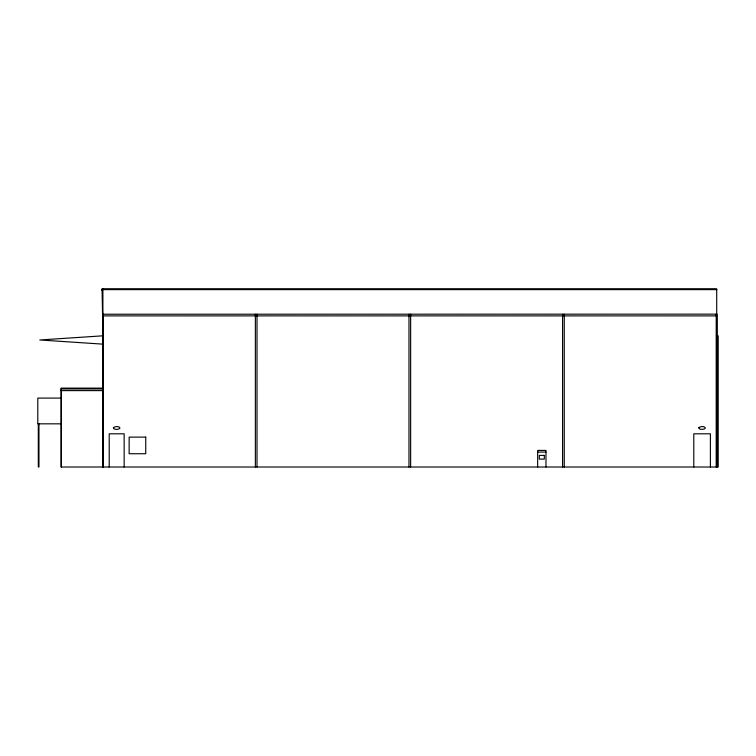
<?xml version="1.0" encoding="UTF-8"?>
<svg xmlns="http://www.w3.org/2000/svg" width="756" height="756" viewBox="0 0 756 756"><rect width="100%" height="100%" fill="white"/><g stroke="black" fill="none" stroke-linecap="round" stroke-linejoin="round"><path stroke-width="1.13" d="M257.002 467.01L257.012 314.231M562.577 467.01L562.587 314.231M102.069 290.644L102.069 288.99L716.707 288.99L716.707 467.01M102.901 289.302L716.707 289.302M102.901 289.633L716.707 289.633M102.57 314.231L717.038 314.146L717.038 467.01M103.402 315.885L716.206 315.885M102.901 335.815L39.794 339.973L102.57 344.122M716.707 335.815L718.2 335.815L718.2 467.01L61.047 467.01L61.047 388.13L103.402 388.13M61.047 388.962L103.402 388.962M61.047 390.616L102.57 390.616M61.378 398.091L37.8 398.091L37.8 423.832L61.378 423.832M537.667 452.069L545.974 452.069M102.069 288.99L102.57 315.81M716.206 314.231L716.206 467.01M710.394 467.01L710.394 433.802L693.791 433.802L693.791 467.01M564.25 314.231L564.25 467.01M545.974 467.01L545.974 450.406L537.667 450.406L537.667 467.01M410.631 314.231L410.631 467.01M408.977 314.231L408.977 467.01M255.358 314.231L255.358 467.01M124.154 467.01L124.154 433.802L109.214 433.802L109.214 467.01M103.402 314.231L103.402 467.01M102.901 288.99L102.901 467.01M102.57 314.146L102.57 467.01M61.378 388.962L61.378 467.01M38.962 423.832L38.962 467.01L38.31 467.01L38.301 423.832M113.391 427.773C113.702 430.107 118.777 429.663 119.977 428.198C119.665 425.864 114.591 426.308 113.391 427.773M698.799 427.773C699.111 430.107 704.186 429.663 705.386 428.198C705.074 425.864 699.99 426.308 698.799 427.773M145.747 437.119L129.144 437.119L129.144 453.732L145.747 453.732L145.747 437.119M544.311 455.386L539.33 455.386L539.33 459.128L544.311 459.128L544.311 455.386"/></g></svg>
